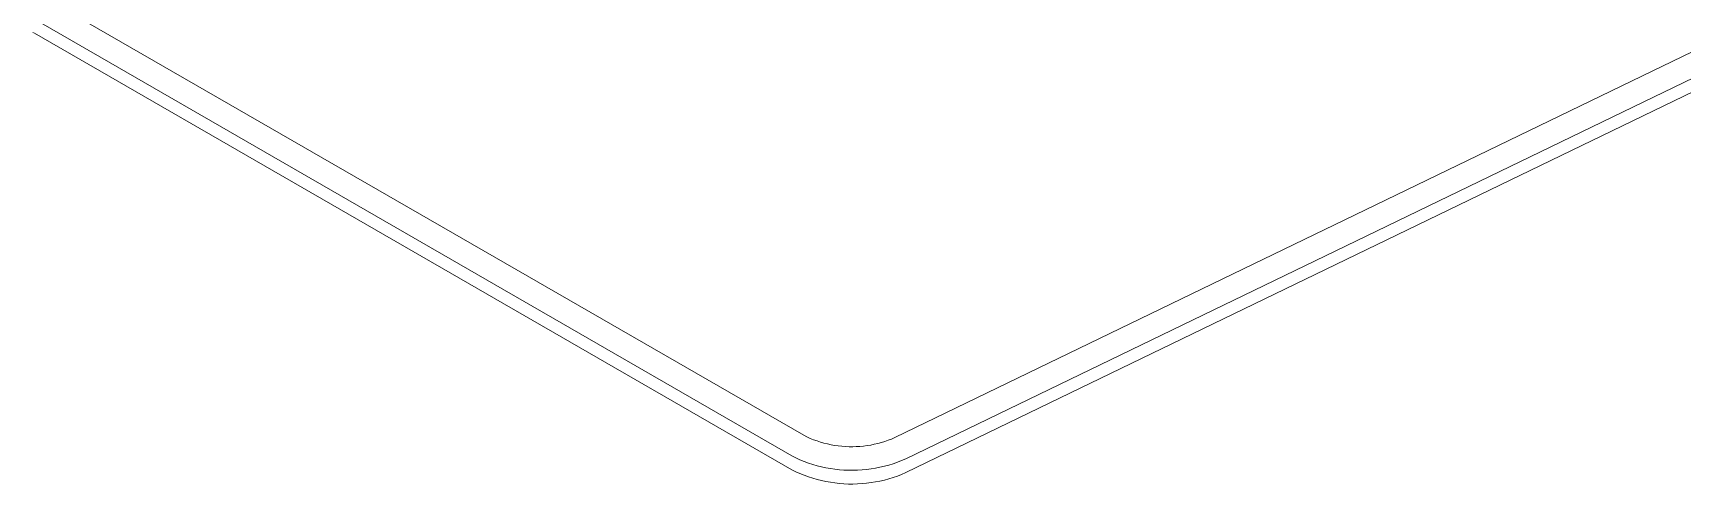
# Model space of a CAD drawing. Header units: inches. Extents: x -8 to 201, y -1 to 136.
# Drawn here: x 188.189 to 190.671, y 51.105 to 51.785 of the extents above; entities that cross this region are included whole.
import ezdxf

# ---------------------------------------------------------------- set-up
doc = ezdxf.new("R2010")
doc.units = ezdxf.units.IN
doc.layers.add('ZANO_R', color=7, linetype='Continuous', lineweight=0)

msp = doc.modelspace()

# ---------------------------------------------------------------- linework, layer by layer
at = {"layer": 'ZANO_R'}
for p, q in [((188.20852, 51.83691), (189.34825, 51.17889)), ((188.19053, 51.80576), (189.33026, 51.14773)), ((188.18852, 51.78594), (188.19053, 51.78499)), ((188.19053, 51.78499), (189.33026, 51.12696)), ((189.4856, 51.17542), (190.68642, 51.75719)), ((189.50195, 51.1434), (190.70362, 51.72558)), ((189.50195, 51.12264), (190.70362, 51.70481)), ((189.34825, 51.17889), (189.35317, 51.17651)), ((189.35317, 51.17651), (189.35816, 51.1743)), ((189.35816, 51.1743), (189.36323, 51.17226)), ((189.47547, 51.17134), (189.48057, 51.1733)), ((189.48057, 51.1733), (189.4856, 51.17542)), ((189.36323, 51.17226), (189.36836, 51.1704)), ((189.36836, 51.1704), (189.37355, 51.16871)), ((189.37355, 51.16871), (189.3788, 51.1672)), ((189.3788, 51.1672), (189.3841, 51.16587)), ((189.3841, 51.16587), (189.38943, 51.16472)), ((189.38943, 51.16472), (189.39481, 51.16375)), ((189.39481, 51.16375), (189.40021, 51.16297)), ((189.40021, 51.16297), (189.40564, 51.16237)), ((189.40564, 51.16237), (189.41108, 51.16195)), ((189.41108, 51.16195), (189.41654, 51.16172)), ((189.41654, 51.16172), (189.422, 51.16168)), ((189.422, 51.16168), (189.42746, 51.16182)), ((189.42746, 51.16182), (189.43291, 51.16214)), ((189.43291, 51.16214), (189.43834, 51.16265)), ((189.43834, 51.16265), (189.44376, 51.16335)), ((189.44376, 51.16335), (189.44915, 51.16423)), ((189.44915, 51.16423), (189.4545, 51.16529)), ((189.4545, 51.16529), (189.45982, 51.16654)), ((189.45982, 51.16654), (189.46509, 51.16796)), ((189.46509, 51.16796), (189.47031, 51.16956)), ((189.47031, 51.16956), (189.47547, 51.17134)), ((189.33026, 51.14773), (189.33641, 51.14476)), ((189.33026, 51.12696), (189.33641, 51.12399)), ((189.33641, 51.14476), (189.34265, 51.142)), ((189.33641, 51.12399), (189.34265, 51.12123)), ((189.34265, 51.142), (189.34898, 51.13945)), ((189.34898, 51.13945), (189.3554, 51.13712)), ((189.3554, 51.13712), (189.36189, 51.13501)), ((189.36189, 51.13501), (189.36845, 51.13312)), ((189.36845, 51.13312), (189.37507, 51.13146)), ((189.37507, 51.13146), (189.38174, 51.13002)), ((189.38174, 51.13002), (189.38846, 51.12881)), ((189.38846, 51.12881), (189.39521, 51.12783)), ((189.39521, 51.12783), (189.402, 51.12708)), ((189.402, 51.12708), (189.4088, 51.12656)), ((189.4088, 51.12656), (189.41562, 51.12627)), ((189.41562, 51.12627), (189.42245, 51.12621)), ((189.42245, 51.12621), (189.42927, 51.12639)), ((189.42927, 51.12639), (189.43608, 51.1268)), ((189.43608, 51.1268), (189.44288, 51.12744)), ((189.44288, 51.12744), (189.44965, 51.12831)), ((189.44965, 51.12831), (189.45639, 51.12941)), ((189.45639, 51.12941), (189.46308, 51.13074)), ((189.46308, 51.13074), (189.46973, 51.13229)), ((189.46973, 51.13229), (189.47631, 51.13407)), ((189.47631, 51.13407), (189.48284, 51.13608)), ((189.48284, 51.13608), (189.48929, 51.1383)), ((189.48929, 51.1383), (189.49567, 51.14075)), ((189.49567, 51.14075), (189.50195, 51.1434)), ((189.34265, 51.12123), (189.34898, 51.11868)), ((189.34898, 51.11868), (189.3554, 51.11635)), ((189.3554, 51.11635), (189.36189, 51.11424)), ((189.36189, 51.11424), (189.36845, 51.11235)), ((189.36845, 51.11235), (189.37507, 51.11069)), ((189.37507, 51.11069), (189.38174, 51.10925)), ((189.38174, 51.10925), (189.38846, 51.10804)), ((189.38846, 51.10804), (189.39521, 51.10706)), ((189.39521, 51.10706), (189.402, 51.10631)), ((189.402, 51.10631), (189.4088, 51.10579)), ((189.4088, 51.10579), (189.41562, 51.1055)), ((189.41562, 51.1055), (189.42245, 51.10544)), ((189.42245, 51.10544), (189.42927, 51.10562)), ((189.42927, 51.10562), (189.43608, 51.10603)), ((189.43608, 51.10603), (189.44288, 51.10667)), ((189.44288, 51.10667), (189.44965, 51.10754)), ((189.44965, 51.10754), (189.45639, 51.10864)), ((189.45639, 51.10864), (189.46308, 51.10997)), ((189.46308, 51.10997), (189.46973, 51.11152)), ((189.46973, 51.11152), (189.47631, 51.1133)), ((189.47631, 51.1133), (189.48284, 51.11531)), ((189.48284, 51.11531), (189.48929, 51.11753)), ((189.48929, 51.11753), (189.49567, 51.11998)), ((189.49567, 51.11998), (189.50195, 51.12264))]:
    msp.add_line(p, q, dxfattribs=at)

doc.saveas('drawing.dxf')
